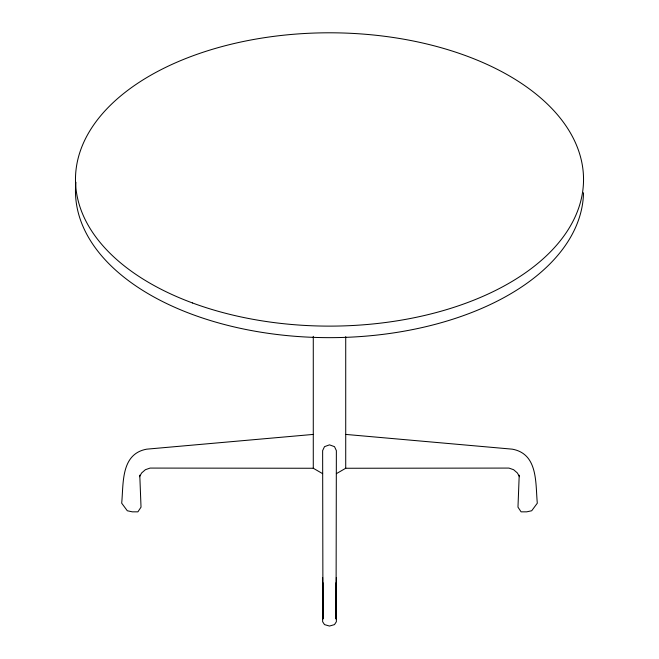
<?xml version="1.0" encoding="UTF-8"?>
<svg xmlns="http://www.w3.org/2000/svg" width="659" height="659" viewBox="0 0 659 659"><rect width="100%" height="100%" fill="white"/><g stroke="black" fill="none" stroke-linecap="round" stroke-linejoin="round"><path stroke-width="0.99" d="M322.638 577.432L322.638 621.725L324.508 624.608L329.5 626.05L334.492 624.608L336.362 621.725L336.362 577.432M519.218 475.18L517.974 507.15L521.088 511.837L526.706 511.837L531.698 510.758L537.307 503.196C535.38 483.22 538.312 454.002 512.356 449.174L345.72 434.413M139.469 476.729L141.652 472.948L145.392 469.702L150.071 468.079L313.28 468.261L322.638 473.664M336.362 473.664L345.72 468.261L508.929 468.079L513.608 469.702L517.348 472.948L519.531 476.729M313.28 434.413L146.644 449.174C120.688 454.002 123.62 483.22 121.693 503.196L127.302 510.758L132.294 511.837L137.912 511.837L141.026 507.15L139.782 475.18M345.72 336.634L345.72 468.261M336.049 582.655L336.049 619.032L336.362 450.616L334.492 446.654L329.5 444.858L324.508 446.654L322.638 450.616L322.951 619.032L322.951 582.655M313.28 336.337L313.28 468.261M583.52 192.757A254.036 146.669 0 0 1 320.373 337.556A254.036 146.669 0 0 1 75.917 182.213M192.461 302.951A254.036 146.669 0 0 0 583.264 186.233A254.036 146.669 0 0 0 212.775 49.194A254.036 146.669 0 0 0 192.461 302.951"/></g></svg>
